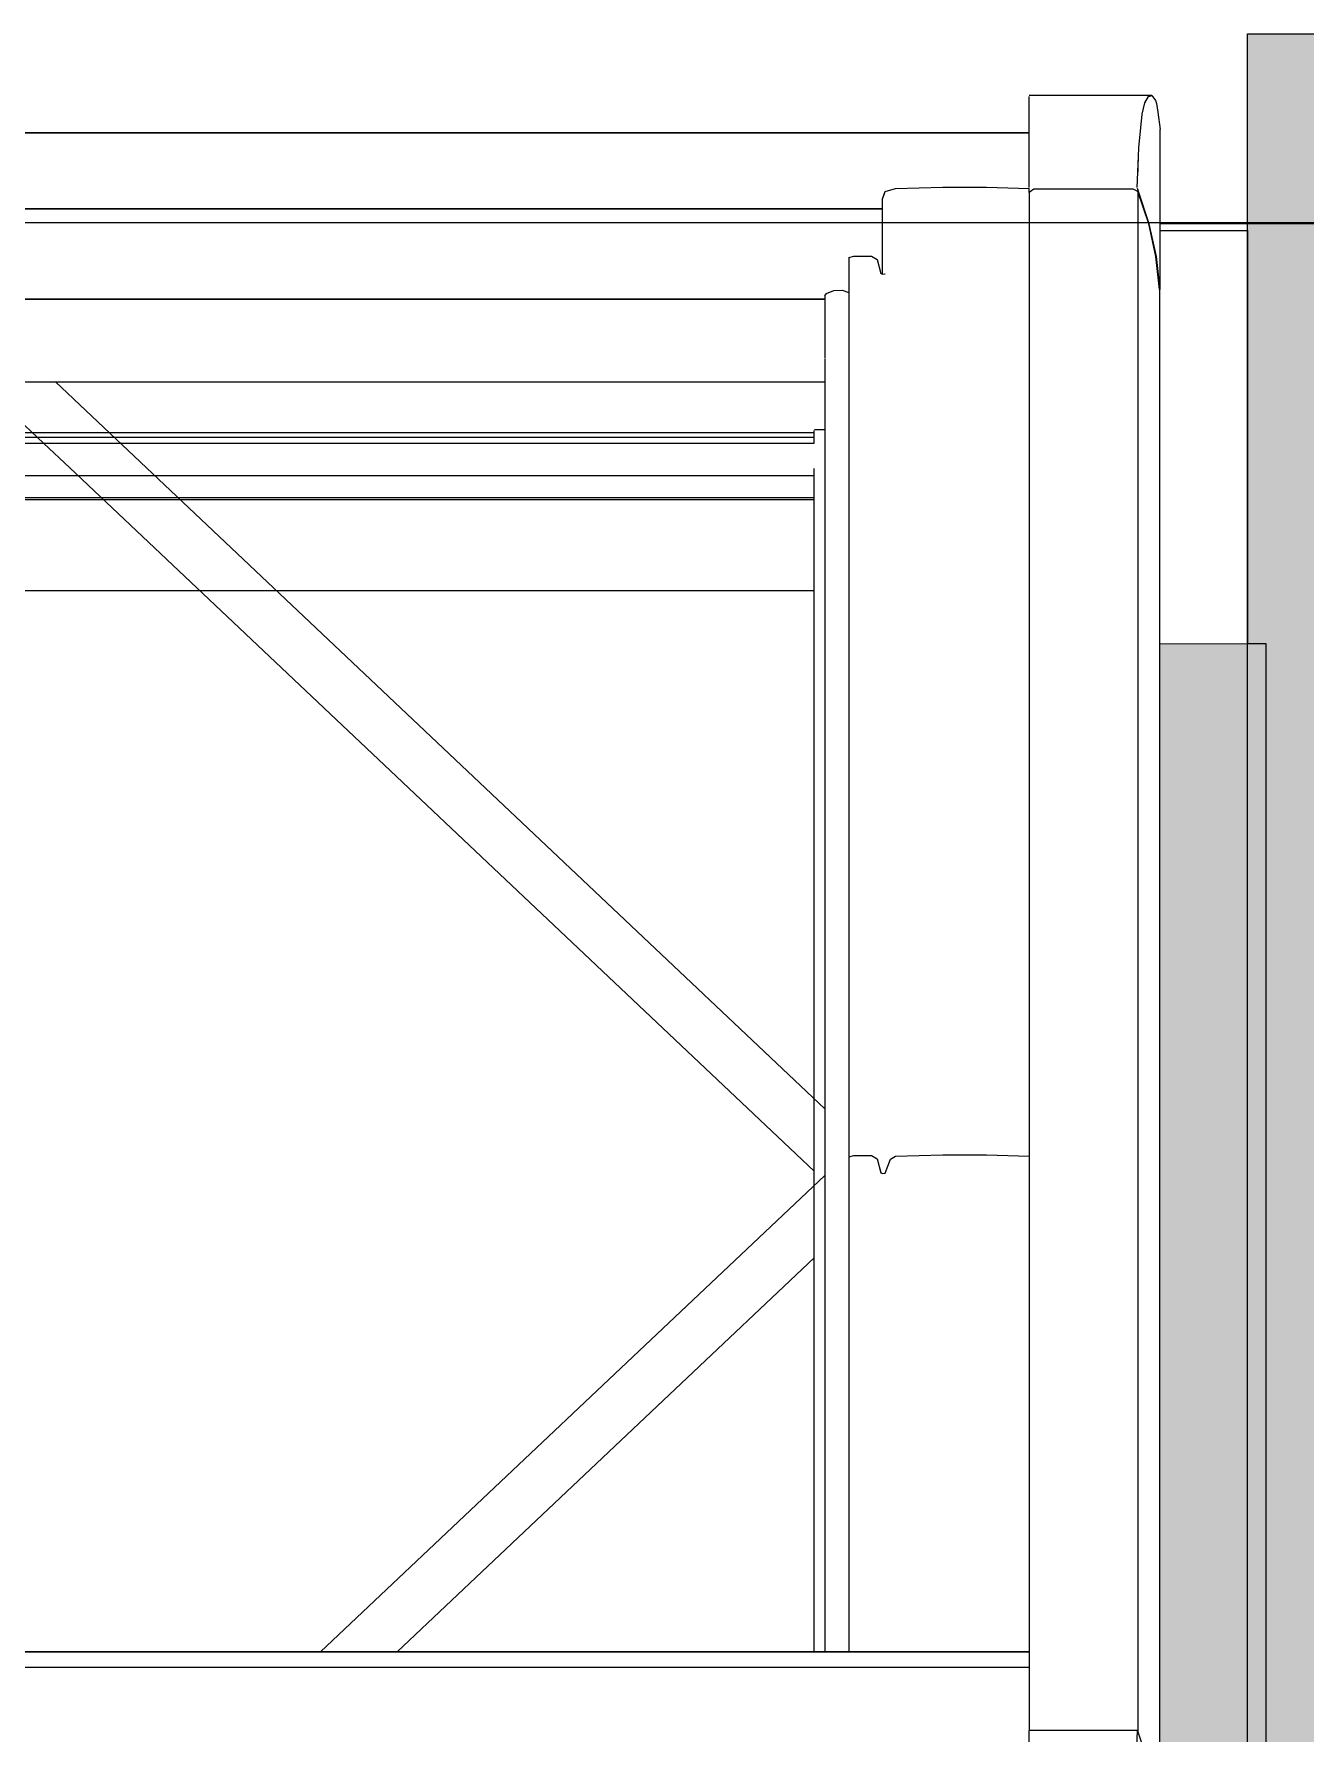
# Model space of a CAD drawing. Header units: metres. Extents: x -3 to 171, y -23 to 41.
# Drawn here: x 2.35 to 2.821, y -0.56 to 0.07 of the extents above; entities that cross this region are included whole.
import ezdxf

# ---------------------------------------------------------------- set-up
doc = ezdxf.new("R2010")
doc.units = ezdxf.units.M
doc.header["$MEASUREMENT"] = 0
doc.set_wipeout_variables(frame=1)
doc.linetypes.add('Achse', pattern=[0.004, 0.002, -0.001, 0, -0.001])
doc.linetypes.add('Wipeout_Contour', pattern=[1, 0, -1])
for name, color, linetype in [('6._Dach PP STG1_1_000 Achsraster', 7, 'Continuous'), ('6._Dach PP STG1_1_325 Dachfenster', 7, 'Continuous'), ('6._Dach PP STG1_1_330 Dachaufbau', 7, 'Continuous'), ('6._Dach PP STG1_1_840 Baulinien', 7, 'Continuous'), ('6._Dach PP STG1_1_Neubau_840 Baulinien', 7, 'Continuous')]:
    doc.layers.add(name, color=color, linetype=linetype)
doc.linetypes.add('Grenze Grundstück', pattern='A,0,[1,415_260415_PP_VA_1_9 DD STG11.Shx,S=0.00031746,R=0,X=0,Y=0],-0.04,0', length=0.04)

msp = doc.modelspace()

# ---------------------------------------------------------------- hatches: boundary and pattern name
at = {"layer": '6._Dach PP STG1_1_325 Dachfenster', "linetype": 'Continuous', "lineweight": 0, "true_color": 0x000000}
msp.add_hatch(color=18, dxfattribs=at).paths.add_polyline_path([(2.76735, -0.15614), (2.76735, -0.59516), (2.76755, -0.59705), (2.76815, -0.60021), (2.76945, -0.61412), (2.76945, -0.63009), (2.76949, -0.70317), (2.76949, -0.71356), (2.76949, -0.71563), (2.76949, -0.77449), (2.80685, -0.77449), (2.80685, -0.15614)])

# ---------------------------------------------------------------- linework, layer by layer
at = {"layer": '6._Dach PP STG1_1_000 Achsraster', "color": 5, "linetype": 'Achse', "lineweight": 0, "ltscale": 1000}
msp.add_line((-1.5, 0), (21, 0), dxfattribs=at)
at = {"layer": '6._Dach PP STG1_1_325 Dachfenster', "color": 7, "linetype": 'Continuous', "lineweight": 13, "ltscale": 1000, "true_color": 0xf4f4f4, "flags": 128}
for points in [[(2.76735, -0.15614), (2.80685, -0.15614)], [(2.80685, -0.15614), (2.80685, -0.77449)]]:
    msp.add_lwpolyline(points, dxfattribs=at)
at = {"layer": '6._Dach PP STG1_1_330 Dachaufbau', "color": 7, "linetype": 'Continuous', "lineweight": 18, "ltscale": 1000, "flags": 128}
msp.add_lwpolyline([(2.8, 0.07), (3.755, 0.07)], dxfattribs=at)
at = {"layer": '6._Dach PP STG1_1_840 Baulinien', "color": 76, "linetype": 'Grenze Grundstück', "lineweight": 13, "ltscale": 1000, "true_color": 0x3f7f02, "flags": 128}
msp.add_lwpolyline([(0.06116, -22.52309), (0.05639, -12.20308), (0.00004, -0.00023), (18.98502, -0.00125), (18.95804, -11.44515), (18.90348, -19.57034), (18.8897, -22.52309)], dxfattribs=at)

# ---------------------------------------------------------------- wipeouts: each hides what was drawn before it
at = {"color": 254, "linetype": 'Wipeout_Contour', "lineweight": 0, "ltscale": 7.93114}
msp.add_wipeout([(2.71905, 0.04719), (2.76326, 0.04683), (2.76455, 0.04719)], dxfattribs=at).dxf.layer = '6._Dach PP STG1_1_325 Dachfenster'
at = {"color": 254, "linetype": 'Wipeout_Contour', "lineweight": 0, "ltscale": 7.082322}
msp.add_wipeout([(2.71905, 0.03339), (1.96465, 0.03339), (2.71905, 0.03311)], dxfattribs=at).dxf.layer = '6._Dach PP STG1_1_325 Dachfenster'

# ---------------------------------------------------------------- next in the draw order: wipeouts: each hides what was drawn before it
at = {"color": 254, "linetype": 'Wipeout_Contour', "lineweight": 0, "ltscale": 11.182537}
msp.add_wipeout([(2.71905, 0.04683), (2.71905, 0.04449), (2.76185, 0.04449), (2.76326, 0.04683)], dxfattribs=at).dxf.layer = '6._Dach PP STG1_1_325 Dachfenster'
at = {"color": 254, "linetype": 'Wipeout_Contour', "lineweight": 0, "ltscale": 9.591176}
msp.add_wipeout([(1.96465, 0.02858), (2.71905, 0.02858), (2.71905, 0.03311), (1.96465, 0.03311)], dxfattribs=at).dxf.layer = '6._Dach PP STG1_1_325 Dachfenster'
at = {"color": 254, "linetype": 'Wipeout_Contour', "lineweight": 0, "ltscale": 14.677396}
msp.add_wipeout([(2.76605, -0.5839), (2.76625, -0.5848), (2.76735, -0.59516), (2.76735, -0.02486), (2.76605, -0.01261)], dxfattribs=at).dxf.layer = '6._Dach PP STG1_1_325 Dachfenster'
at = {"color": 254, "linetype": 'Wipeout_Contour', "lineweight": 0, "ltscale": 17.834173}
msp.add_wipeout([(2.64325, -0.05039), (2.64325, -0.53024), (2.64375, -0.02629), (2.64325, -0.02714), (2.64325, -0.02827), (2.64335, -0.05012)], dxfattribs=at).dxf.layer = '6._Dach PP STG1_1_325 Dachfenster'
at = {"color": 254, "linetype": 'Wipeout_Contour', "lineweight": 0, "ltscale": 10.961452}
msp.add_wipeout([(2.65205, -0.34661), (2.65205, -0.53024), (2.65395, -0.53024), (2.65395, -0.34611)], dxfattribs=at).dxf.layer = '6._Dach PP STG1_1_325 Dachfenster'
at = {"color": 254, "linetype": 'Wipeout_Contour', "lineweight": 0, "ltscale": 11.009746}
msp.add_wipeout([(2.66475, -0.35283), (2.66475, -0.53024), (2.66555, -0.53024), (2.66555, -0.35262)], dxfattribs=at).dxf.layer = '6._Dach PP STG1_1_325 Dachfenster'
at = {"color": 254, "linetype": 'Wipeout_Contour', "lineweight": 0, "ltscale": 11.379346}
msp.add_wipeout([(2.71905, -0.55942), (2.71905, -0.56858), (2.75865, -0.56858), (2.75902, -0.55942)], dxfattribs=at).dxf.layer = '6._Dach PP STG1_1_325 Dachfenster'

# ---------------------------------------------------------------- next in the draw order: wipeouts: each hides what was drawn before it
at = {"color": 254, "linetype": 'Wipeout_Contour', "lineweight": 0, "ltscale": 14.732541}
msp.add_wipeout([(2.76335, -0.00044), (2.76335, -0.57203), (2.76355, -0.57263), (2.76605, -0.5839), (2.76605, -0.01261)], dxfattribs=at).dxf.layer = '6._Dach PP STG1_1_325 Dachfenster'
at = {"color": 254, "linetype": 'Wipeout_Contour', "lineweight": 0, "ltscale": 10.894575}
msp.add_wipeout([(2.64375, -0.02629), (2.64375, -0.53024), (2.64655, -0.53024), (2.64655, -0.02516)], dxfattribs=at).dxf.layer = '6._Dach PP STG1_1_325 Dachfenster'
at = {"color": 254, "linetype": 'Wipeout_Contour', "lineweight": 0, "ltscale": 11.014251}
msp.add_wipeout([(2.66555, -0.35262), (2.66555, -0.53024), (2.66755, -0.53024), (2.66755, -0.34746)], dxfattribs=at).dxf.layer = '6._Dach PP STG1_1_325 Dachfenster'
at = {"color": 254, "linetype": 'Wipeout_Contour', "lineweight": 0, "ltscale": 14.330518}
msp.add_wipeout([(2.75865, -0.57062), (2.75955, -0.57062), (2.75955, -0.56068), (2.7591, -0.5595), (2.75865, -0.56858)], dxfattribs=at).dxf.layer = '6._Dach PP STG1_1_325 Dachfenster'

# ---------------------------------------------------------------- next in the draw order: wipeouts: each hides what was drawn before it
at = {"color": 254, "linetype": 'Wipeout_Contour', "lineweight": 0, "ltscale": 17.891264}
msp.add_wipeout([(2.76735, -0.025), (2.76735, -0.15614), (2.8, -0.15614), (2.8, -0.00295), (2.76755, -0.00295), (2.76755, -0.02486)], dxfattribs=at).dxf.layer = '6._Dach PP STG1_1_325 Dachfenster'
at = {"color": 254, "linetype": 'Wipeout_Contour', "lineweight": 0, "ltscale": 10.906163}
msp.add_wipeout([(2.64965, -0.02509), (2.64655, -0.02516), (2.64655, -0.53024), (2.64965, -0.53024)], dxfattribs=at).dxf.layer = '6._Dach PP STG1_1_325 Dachfenster'
at = {"color": 254, "linetype": 'Wipeout_Contour', "lineweight": 0, "ltscale": 9.597579}
msp.add_wipeout([(2.04035, -0.02848), (2.04035, -0.03909), (2.64335, -0.03909), (2.64335, -0.02848)], dxfattribs=at).dxf.layer = '6._Dach PP STG1_1_325 Dachfenster'
at = {"color": 254, "linetype": 'Wipeout_Contour', "lineweight": 0, "ltscale": 9.599644}
msp.add_wipeout([(2.04035, -0.0434), (2.04035, -0.04842), (2.64335, -0.04842), (2.64335, -0.0434)], dxfattribs=at).dxf.layer = '6._Dach PP STG1_1_325 Dachfenster'
at = {"color": 254, "linetype": 'Wipeout_Contour', "lineweight": 0, "ltscale": 7.264145}
msp.add_wipeout([(2.64325, -0.0591), (2.35773, -0.0591), (2.64325, -0.32876)], dxfattribs=at).dxf.layer = '6._Dach PP STG1_1_325 Dachfenster'
at = {"color": 254, "linetype": 'Wipeout_Contour', "lineweight": 0, "ltscale": 11.00185}
msp.add_wipeout([(2.66265, -0.34739), (2.66265, -0.53024), (2.66395, -0.53024), (2.66395, -0.35255)], dxfattribs=at).dxf.layer = '6._Dach PP STG1_1_325 Dachfenster'
at = {"color": 254, "linetype": 'Wipeout_Contour', "lineweight": 0, "ltscale": 7.611367}
msp.add_wipeout([(2.64325, -0.3535), (2.45611, -0.53024), (2.64325, -0.53024)], dxfattribs=at).dxf.layer = '6._Dach PP STG1_1_325 Dachfenster'

# ---------------------------------------------------------------- next in the draw order: linework, layer by layer
at = {"layer": '6._Dach PP STG1_1_325 Dachfenster', "color": 7, "linetype": 'Continuous', "lineweight": 13, "ltscale": 1000, "flags": 128}
msp.add_lwpolyline([(2.8, -0.00295), (2.8, -0.15614)], dxfattribs=at)
at = {"layer": '6._Dach PP STG1_1_330 Dachaufbau', "color": 7, "linetype": 'Continuous', "lineweight": 18, "ltscale": 1000, "flags": 128}
msp.add_lwpolyline([(2.8, -0.77152), (2.8, 0.07)], dxfattribs=at)

# ---------------------------------------------------------------- next in the draw order: wipeouts: each hides what was drawn before it
at = {"color": 254, "linetype": 'Wipeout_Contour', "lineweight": 0, "ltscale": 9.598731}
msp.add_wipeout([(2.04035, -0.03909), (2.04035, -0.0434), (2.64335, -0.0434), (2.64335, -0.03909)], dxfattribs=at).dxf.layer = '6._Dach PP STG1_1_325 Dachfenster'
at = {"color": 254, "linetype": 'Wipeout_Contour', "lineweight": 0, "ltscale": 19.376121}
msp.add_wipeout([(2.04045, -0.3535), (2.22759, -0.53024), (2.45611, -0.53024), (2.64325, -0.3535), (2.64325, -0.32876), (2.35773, -0.0591), (2.32598, -0.0591), (2.04045, -0.32876)], dxfattribs=at).dxf.layer = '6._Dach PP STG1_1_325 Dachfenster'
at = {"color": 254, "linetype": 'Wipeout_Contour', "lineweight": 0, "ltscale": 10.978196}
msp.add_wipeout([(2.65395, -0.53024), (2.66055, -0.53024), (2.66055, -0.34611), (2.65395, -0.34611)], dxfattribs=at).dxf.layer = '6._Dach PP STG1_1_325 Dachfenster'
at = {"color": 254, "linetype": 'Wipeout_Contour', "lineweight": 0, "ltscale": 11.006644}
msp.add_wipeout([(2.66395, -0.35255), (2.66395, -0.53024), (2.66475, -0.53024), (2.66475, -0.35283)], dxfattribs=at).dxf.layer = '6._Dach PP STG1_1_325 Dachfenster'

# ---------------------------------------------------------------- next in the draw order: linework, layer by layer
at = {"layer": '6._Dach PP STG1_1_325 Dachfenster', "color": 7, "linetype": 'Continuous', "lineweight": 13, "ltscale": 1000, "flags": 128}
for points in [[(2.34185, -0.07098), (2.35331, -0.0818), (2.36304, -0.09099), (2.63929, -0.35188)], [(2.04442, -0.0818), (2.63929, -0.0818)], [(2.04455, -0.07791), (2.63915, -0.07791)], [(2.04455, -0.0796), (2.63915, -0.0796)], [(2.63915, -0.07706), (2.63915, -0.0818)], [(2.64325, -0.07685), (2.63935, -0.07685)], [(2.04455, -0.09382), (2.63915, -0.09382)], [(2.04455, -0.10195), (2.63915, -0.10195)], [(2.04455, -0.10273), (2.63915, -0.10273)], [(2.04455, -0.13646), (2.63915, -0.13646)]]:
    msp.add_lwpolyline(points, dxfattribs=at)

# ---------------------------------------------------------------- next in the draw order: wipeouts: each hides what was drawn before it
at = {"color": 254, "linetype": 'Wipeout_Contour', "lineweight": 0, "ltscale": 10.916699}
msp.add_wipeout([(2.64965, -0.53024), (2.65205, -0.53024), (2.65205, -0.02591), (2.64965, -0.02509)], dxfattribs=at).dxf.layer = '6._Dach PP STG1_1_325 Dachfenster'
at = {"color": 254, "linetype": 'Wipeout_Contour', "lineweight": 0, "ltscale": 9.601765}
msp.add_wipeout([(2.04045, -0.05358), (2.04045, -0.05903), (2.64325, -0.05903), (2.64325, -0.05358)], dxfattribs=at).dxf.layer = '6._Dach PP STG1_1_325 Dachfenster'
at = {"color": 254, "linetype": 'Wipeout_Contour', "lineweight": 0, "ltscale": 10.99477}
msp.add_wipeout([(2.66055, -0.34611), (2.66055, -0.53024), (2.66265, -0.53024), (2.66265, -0.34739)], dxfattribs=at).dxf.layer = '6._Dach PP STG1_1_325 Dachfenster'
at = {"color": 254, "linetype": 'Wipeout_Contour', "lineweight": 0, "ltscale": 11.021257}
msp.add_wipeout([(2.66755, -0.34746), (2.66755, -0.53024), (2.66935, -0.53024), (2.66935, -0.3464)], dxfattribs=at).dxf.layer = '6._Dach PP STG1_1_325 Dachfenster'

# ---------------------------------------------------------------- next in the draw order: linework, layer by layer
at = {"layer": '6._Dach PP STG1_1_325 Dachfenster', "color": 7, "linetype": 'Continuous', "lineweight": 13, "ltscale": 1000, "flags": 128}
for points in [[(2.04045, -0.05903), (2.64325, -0.05903)], [(2.04045, -0.0591), (2.64325, -0.0591)], [(2.35773, -0.0591), (2.64325, -0.32876)]]:
    msp.add_lwpolyline(points, dxfattribs=at)

# ---------------------------------------------------------------- next in the draw order: wipeouts: each hides what was drawn before it
at = {"color": 254, "linetype": 'Wipeout_Contour', "lineweight": 0, "ltscale": 10.856202}
msp.add_wipeout([(2.65205, -0.01292), (2.65205, -0.34661), (2.65395, -0.34611), (2.65395, -0.01243)], dxfattribs=at).dxf.layer = '6._Dach PP STG1_1_325 Dachfenster'
at = {"color": 254, "linetype": 'Wipeout_Contour', "lineweight": 0, "ltscale": 10.902688}
msp.add_wipeout([(2.66395, -0.01886), (2.66395, -0.35255), (2.66475, -0.35283), (2.66475, -0.01915)], dxfattribs=at).dxf.layer = '6._Dach PP STG1_1_325 Dachfenster'
at = {"color": 254, "linetype": 'Wipeout_Contour', "lineweight": 0, "ltscale": 14.289036}
msp.add_wipeout([(2.04035, -0.04927), (2.04035, -0.05012), (2.04045, -0.05118), (2.64325, -0.05118), (2.64325, -0.05039), (2.64335, -0.04927)], dxfattribs=at).dxf.layer = '6._Dach PP STG1_1_325 Dachfenster'
at = {"color": 254, "linetype": 'Wipeout_Contour', "lineweight": 0, "ltscale": 11.05968}
msp.add_wipeout([(2.66935, -0.3464), (2.66935, -0.53024), (2.68695, -0.53024), (2.68695, -0.34583)], dxfattribs=at).dxf.layer = '6._Dach PP STG1_1_325 Dachfenster'

# ---------------------------------------------------------------- next in the draw order: wipeouts: each hides what was drawn before it
at = {"color": 254, "linetype": 'Wipeout_Contour', "lineweight": 0, "ltscale": 13.246257}
msp.add_wipeout([(2.66545, -0.01896), (2.66475, -0.01915), (2.66475, -0.35283), (2.66555, -0.35262), (2.66555, -0.0189)], dxfattribs=at).dxf.layer = '6._Dach PP STG1_1_325 Dachfenster'
at = {"color": 254, "linetype": 'Wipeout_Contour', "lineweight": 0, "ltscale": 9.600669}
msp.add_wipeout([(2.04045, -0.05118), (2.04045, -0.05224), (2.64325, -0.05224), (2.64325, -0.05118)], dxfattribs=at).dxf.layer = '6._Dach PP STG1_1_325 Dachfenster'
at = {"color": 254, "linetype": 'Wipeout_Contour', "lineweight": 0, "ltscale": 11.124979}
msp.add_wipeout([(2.68695, -0.34583), (2.68695, -0.53024), (2.70315, -0.53024), (2.70315, -0.34583)], dxfattribs=at).dxf.layer = '6._Dach PP STG1_1_325 Dachfenster'

# ---------------------------------------------------------------- next in the draw order: wipeouts: each hides what was drawn before it
at = {"color": 254, "linetype": 'Wipeout_Contour', "lineweight": 0, "ltscale": 10.904918}
msp.add_wipeout([(2.66555, -0.0189), (2.66555, -0.35262), (2.66755, -0.34746), (2.66755, -0.01374)], dxfattribs=at).dxf.layer = '6._Dach PP STG1_1_325 Dachfenster'
at = {"color": 254, "linetype": 'Wipeout_Contour', "lineweight": 0, "ltscale": 9.600829}
msp.add_wipeout([(2.04045, -0.05288), (2.64325, -0.05288), (2.64325, -0.05224), (2.04045, -0.05224)], dxfattribs=at).dxf.layer = '6._Dach PP STG1_1_325 Dachfenster'
at = {"color": 254, "linetype": 'Wipeout_Contour', "lineweight": 0, "ltscale": 11.1871}
msp.add_wipeout([(2.70315, -0.34583), (2.70315, -0.53024), (2.71905, -0.53024), (2.71905, -0.34634)], dxfattribs=at).dxf.layer = '6._Dach PP STG1_1_325 Dachfenster'

# ---------------------------------------------------------------- next in the draw order: wipeouts: each hides what was drawn before it
at = {"color": 254, "linetype": 'Wipeout_Contour', "lineweight": 0, "ltscale": 11.1974}
msp.add_wipeout([(2.71905, 0.01121), (2.71905, -0.55942), (2.72075, -0.55942), (2.72075, 0.01247)], dxfattribs=at).dxf.layer = '6._Dach PP STG1_1_325 Dachfenster'
at = {"color": 254, "linetype": 'Wipeout_Contour', "lineweight": 0, "ltscale": 10.892754}
msp.add_wipeout([(2.66395, -0.01886), (2.66265, -0.0137), (2.66265, -0.34739), (2.66395, -0.35255)], dxfattribs=at).dxf.layer = '6._Dach PP STG1_1_325 Dachfenster'
at = {"color": 254, "linetype": 'Wipeout_Contour', "lineweight": 0, "ltscale": 10.916031}
msp.add_wipeout([(2.66755, -0.01374), (2.66755, -0.34746), (2.66935, -0.3464), (2.66935, -0.01268)], dxfattribs=at).dxf.layer = '6._Dach PP STG1_1_325 Dachfenster'
at = {"color": 254, "linetype": 'Wipeout_Contour', "lineweight": 0, "ltscale": 9.600091}
msp.add_wipeout([(2.04035, -0.04842), (2.04035, -0.04927), (2.64335, -0.04927), (2.64335, -0.04842)], dxfattribs=at).dxf.layer = '6._Dach PP STG1_1_325 Dachfenster'
at = {"color": 254, "linetype": 'Wipeout_Contour', "lineweight": 0, "ltscale": 9.600965}
msp.add_wipeout([(2.04045, -0.05358), (2.64325, -0.05358), (2.64325, -0.05288), (2.04045, -0.05288)], dxfattribs=at).dxf.layer = '6._Dach PP STG1_1_325 Dachfenster'

# ---------------------------------------------------------------- next in the draw order: linework, layer by layer
at = {"layer": '6._Dach PP STG1_1_325 Dachfenster', "color": 7, "linetype": 'Continuous', "lineweight": 13, "ltscale": 1000, "flags": 128}
for points in [[(2.66395, -0.35255), (2.66475, -0.35283)], [(2.66475, -0.35283), (2.66555, -0.35262)]]:
    msp.add_lwpolyline(points, dxfattribs=at)

# ---------------------------------------------------------------- next in the draw order: wipeouts: each hides what was drawn before it
at = {"color": 254, "linetype": 'Wipeout_Contour', "lineweight": 0, "ltscale": 11.273906}
msp.add_wipeout([(2.72075, 0.01247), (2.72075, -0.55942), (2.75755, -0.55942), (2.75755, 0.01247)], dxfattribs=at).dxf.layer = '6._Dach PP STG1_1_325 Dachfenster'
at = {"color": 254, "linetype": 'Wipeout_Contour', "lineweight": 0, "ltscale": 10.873458}
msp.add_wipeout([(2.65395, -0.01243), (2.65395, -0.34611), (2.66055, -0.34611), (2.66055, -0.01243)], dxfattribs=at).dxf.layer = '6._Dach PP STG1_1_325 Dachfenster'
at = {"color": 254, "linetype": 'Wipeout_Contour', "lineweight": 0, "ltscale": 10.954767}
msp.add_wipeout([(2.66935, -0.01268), (2.66935, -0.3464), (2.68695, -0.34583), (2.68695, -0.01211)], dxfattribs=at).dxf.layer = '6._Dach PP STG1_1_325 Dachfenster'

# ---------------------------------------------------------------- next in the draw order: linework, layer by layer
at = {"layer": '6._Dach PP STG1_1_325 Dachfenster', "color": 7, "linetype": 'Continuous', "lineweight": 13, "ltscale": 1000, "flags": 128}
msp.add_lwpolyline([(2.66755, -0.34746), (2.66935, -0.3464)], dxfattribs=at)

# ---------------------------------------------------------------- next in the draw order: wipeouts: each hides what was drawn before it
at = {"color": 254, "linetype": 'Wipeout_Contour', "lineweight": 0, "ltscale": 37.748651}
msp.add_wipeout([(1.96465, 0.02356), (1.96465, 0.01269), (1.98055, 0.0132), (1.99675, 0.0132), (2.01435, 0.01264), (2.01815, 0.01158), (2.01915, 0.00882), (2.01915, 0.00525), (2.66455, 0.00525), (2.66455, 0.00882), (2.66555, 0.01158), (2.66935, 0.01264), (2.68695, 0.0132), (2.70315, 0.0132), (2.71905, 0.01269), (2.71905, 0.02356)], dxfattribs=at).dxf.layer = '6._Dach PP STG1_1_325 Dachfenster'
at = {"color": 254, "linetype": 'Wipeout_Contour', "lineweight": 0, "ltscale": 14.010872}
msp.add_wipeout([(2.75755, 0.01247), (2.75755, -0.55942), (2.75902, -0.55942), (2.75935, -0.56016), (2.75935, 0.01151)], dxfattribs=at).dxf.layer = '6._Dach PP STG1_1_325 Dachfenster'
at = {"color": 254, "linetype": 'Wipeout_Contour', "lineweight": 0, "ltscale": 10.889134}
msp.add_wipeout([(2.66055, -0.01243), (2.66055, -0.34611), (2.66265, -0.34739), (2.66265, -0.0137)], dxfattribs=at).dxf.layer = '6._Dach PP STG1_1_325 Dachfenster'
at = {"color": 254, "linetype": 'Wipeout_Contour', "lineweight": 0, "ltscale": 11.083532}
msp.add_wipeout([(2.70315, -0.01211), (2.70315, -0.34583), (2.71905, -0.34634), (2.71905, -0.01262)], dxfattribs=at).dxf.layer = '6._Dach PP STG1_1_325 Dachfenster'
at = {"color": 254, "linetype": 'Wipeout_Contour', "lineweight": 0, "ltscale": 33.115613}
msp.add_wipeout([(2.65205, -0.02134), (2.03165, -0.02134), (2.03165, -0.02591), (2.03405, -0.02509), (2.03715, -0.02516), (2.03995, -0.02629), (2.04045, -0.02714), (2.04045, -0.02827), (2.64325, -0.02827), (2.64325, -0.02714), (2.64375, -0.02629), (2.64655, -0.02516), (2.64965, -0.02509), (2.65205, -0.02591)], dxfattribs=at).dxf.layer = '6._Dach PP STG1_1_325 Dachfenster'
at = {"color": 254, "linetype": 'Wipeout_Contour', "lineweight": 0, "ltscale": 9.903986}
msp.add_wipeout([(1.96465, -0.53037), (1.96465, -0.53611), (2.71905, -0.53611), (2.71905, -0.53037)], dxfattribs=at).dxf.layer = '6._Dach PP STG1_1_325 Dachfenster'
at = {"color": 254, "linetype": 'Wipeout_Contour', "lineweight": 0, "ltscale": 9.927556}
msp.add_wipeout([(2.71905, -0.55491), (1.96465, -0.55491), (1.96465, -0.55879), (2.71905, -0.55879)], dxfattribs=at).dxf.layer = '6._Dach PP STG1_1_325 Dachfenster'

# ---------------------------------------------------------------- next in the draw order: linework, layer by layer
at = {"layer": '6._Dach PP STG1_1_325 Dachfenster', "color": 7, "linetype": 'Continuous', "lineweight": 13, "ltscale": 1000, "flags": 128}
for points in [[(2.64375, -0.02629), (2.64655, -0.02516)], [(2.64655, -0.02516), (2.64965, -0.02509)], [(2.64965, -0.02509), (2.65205, -0.02591)], [(2.04035, -0.02827), (2.64335, -0.02827)], [(2.64325, -0.02714), (2.64375, -0.02629)], [(2.64325, -0.02714), (2.64325, -0.02827)], [(2.64335, -0.05012), (2.64335, -0.04927), (2.64335, -0.04842), (2.64335, -0.0434), (2.64335, -0.03909), (2.64335, -0.02848)], [(2.64325, -0.05039), (2.64325, -0.53024)], [(2.63915, -0.09127), (2.63915, -0.53024)], [(2.65205, -0.34661), (2.65395, -0.34611), (2.66055, -0.34611)], [(2.66055, -0.34611), (2.66265, -0.34739)], [(2.66265, -0.34739), (2.66395, -0.35255)], [(2.66555, -0.35262), (2.66755, -0.34746)], [(2.45611, -0.53024), (2.64325, -0.3535)], [(2.48456, -0.53024), (2.63929, -0.38412)], [(2.71905, -0.53024), (1.96465, -0.53024)]]:
    msp.add_lwpolyline(points, dxfattribs=at)

# ---------------------------------------------------------------- next in the draw order: wipeouts: each hides what was drawn before it
at = {"color": 254, "linetype": 'Wipeout_Contour', "lineweight": 0, "ltscale": 9.591634}
msp.add_wipeout([(1.96465, 0.02689), (1.96465, 0.02462), (2.71905, 0.02462), (2.71905, 0.02689)], dxfattribs=at).dxf.layer = '6._Dach PP STG1_1_325 Dachfenster'
at = {"color": 254, "linetype": 'Wipeout_Contour', "lineweight": 0, "ltscale": 8.629207}
msp.add_wipeout([(2.66455, -0.01908), (2.66545, -0.01896), (2.66455, 0.00882)], dxfattribs=at).dxf.layer = '6._Dach PP STG1_1_325 Dachfenster'
at = {"color": 254, "linetype": 'Wipeout_Contour', "lineweight": 0, "ltscale": 14.729409}
msp.add_wipeout([(2.75935, 0.01151), (2.75935, -0.56016), (2.75955, -0.56068), (2.76335, -0.57203), (2.76335, -0.00044)], dxfattribs=at).dxf.layer = '6._Dach PP STG1_1_325 Dachfenster'
at = {"color": 254, "linetype": 'Wipeout_Contour', "lineweight": 0, "ltscale": 11.021299}
msp.add_wipeout([(2.68695, -0.01211), (2.68695, -0.34583), (2.70315, -0.34583), (2.70315, -0.01211)], dxfattribs=at).dxf.layer = '6._Dach PP STG1_1_325 Dachfenster'
at = {"color": 254, "linetype": 'Wipeout_Contour', "lineweight": 0, "ltscale": 9.907168}
msp.add_wipeout([(1.96465, -0.53763), (2.71905, -0.53763), (2.71905, -0.53611), (1.96465, -0.53611)], dxfattribs=at).dxf.layer = '6._Dach PP STG1_1_325 Dachfenster'
at = {"color": 254, "linetype": 'Wipeout_Contour', "lineweight": 0, "ltscale": 9.930061}
msp.add_wipeout([(1.96465, -0.55988), (2.71905, -0.55988), (2.71905, -0.55938), (1.96465, -0.55938)], dxfattribs=at).dxf.layer = '6._Dach PP STG1_1_325 Dachfenster'

# ---------------------------------------------------------------- next in the draw order: linework, layer by layer
at = {"layer": '6._Dach PP STG1_1_325 Dachfenster', "color": 7, "linetype": 'Continuous', "lineweight": 13, "ltscale": 1000, "flags": 128}
for points in [[(2.66935, -0.3464), (2.68695, -0.34583), (2.70315, -0.34583), (2.71905, -0.34634)], [(2.75902, -0.55942), (2.75865, -0.56858), (2.75865, -0.57062)], [(2.7591, -0.5595), (2.75955, -0.56068), (2.76355, -0.57263), (2.76625, -0.5848), (2.76755, -0.59705)]]:
    msp.add_lwpolyline(points, dxfattribs=at)

# ---------------------------------------------------------------- next in the draw order: wipeouts: each hides what was drawn before it
at = {"color": 254, "linetype": 'Wipeout_Contour', "lineweight": 0, "ltscale": 9.591414}
msp.add_wipeout([(1.96465, 0.02858), (1.96465, 0.02689), (2.71905, 0.02689), (2.71905, 0.02858)], dxfattribs=at).dxf.layer = '6._Dach PP STG1_1_325 Dachfenster'
at = {"color": 254, "linetype": 'Wipeout_Contour', "lineweight": 0, "ltscale": 11.134408}
msp.add_wipeout([(2.66455, 0.00882), (2.66555, -0.01883), (2.66755, -0.01374), (2.66556, 0.01149)], dxfattribs=at).dxf.layer = '6._Dach PP STG1_1_325 Dachfenster'
at = {"color": 254, "linetype": 'Wipeout_Contour', "lineweight": 0, "ltscale": 9.911101}
msp.add_wipeout([(2.71905, -0.53958), (1.96465, -0.53958), (1.96465, -0.54189), (2.71905, -0.54189)], dxfattribs=at).dxf.layer = '6._Dach PP STG1_1_325 Dachfenster'
at = {"color": 254, "linetype": 'Wipeout_Contour', "lineweight": 0, "ltscale": 7.247028}
msp.add_wipeout([(2.71905, -0.55931), (1.96465, -0.55931), (2.71905, -0.55938)], dxfattribs=at).dxf.layer = '6._Dach PP STG1_1_325 Dachfenster'

# ---------------------------------------------------------------- next in the draw order: wipeouts: each hides what was drawn before it
at = {"color": 254, "linetype": 'Wipeout_Contour', "lineweight": 0, "ltscale": 9.591781}
msp.add_wipeout([(1.96465, 0.02462), (1.96465, 0.02356), (2.71905, 0.02356), (2.71905, 0.02462)], dxfattribs=at).dxf.layer = '6._Dach PP STG1_1_325 Dachfenster'
at = {"color": 254, "linetype": 'Wipeout_Contour', "lineweight": 0, "ltscale": 7.647488}
msp.add_wipeout([(2.66555, 0.01158), (2.66935, -0.01268), (2.66935, 0.01264)], dxfattribs=at).dxf.layer = '6._Dach PP STG1_1_325 Dachfenster'
at = {"color": 254, "linetype": 'Wipeout_Contour', "lineweight": 0, "ltscale": 9.908937}
msp.add_wipeout([(1.96465, -0.53763), (1.96465, -0.53958), (2.71905, -0.53958), (2.71905, -0.53763)], dxfattribs=at).dxf.layer = '6._Dach PP STG1_1_325 Dachfenster'
at = {"color": 254, "linetype": 'Wipeout_Contour', "lineweight": 0, "ltscale": 7.709537}
msp.add_wipeout([(1.96465, -0.55915), (2.71905, -0.55915), (1.96465, -0.55879)], dxfattribs=at).dxf.layer = '6._Dach PP STG1_1_325 Dachfenster'

# ---------------------------------------------------------------- next in the draw order: linework, layer by layer
at = {"layer": '6._Dach PP STG1_1_325 Dachfenster', "color": 7, "linetype": 'Continuous', "lineweight": 13, "ltscale": 1000, "flags": 128}
for points in [[(2.71905, -0.53611), (1.96465, -0.53611)], [(2.71905, -0.57154), (2.71905, -0.56858), (2.71905, -0.55942)], [(2.75902, -0.55942), (2.71905, -0.55942)]]:
    msp.add_lwpolyline(points, dxfattribs=at)

# ---------------------------------------------------------------- next in the draw order: wipeouts: each hides what was drawn before it
at = {"color": 254, "linetype": 'Wipeout_Contour', "lineweight": 0, "ltscale": 11.174588}
msp.add_wipeout([(2.76089, 0.04027), (2.71905, 0.04027), (2.71905, 0.02775), (2.75968, 0.02775)], dxfattribs=at).dxf.layer = '6._Dach PP STG1_1_325 Dachfenster'
at = {"color": 254, "linetype": 'Wipeout_Contour', "lineweight": 0, "ltscale": 8.108967}
msp.add_wipeout([(2.66555, 0.01158), (2.66755, -0.01374), (2.66935, -0.01268)], dxfattribs=at).dxf.layer = '6._Dach PP STG1_1_325 Dachfenster'
at = {"color": 254, "linetype": 'Wipeout_Contour', "lineweight": 0, "ltscale": 9.913682}
msp.add_wipeout([(1.96465, -0.54465), (2.71905, -0.54465), (2.71905, -0.54189), (1.96465, -0.54189)], dxfattribs=at).dxf.layer = '6._Dach PP STG1_1_325 Dachfenster'

# ---------------------------------------------------------------- next in the draw order: linework, layer by layer
at = {"layer": '6._Dach PP STG1_1_325 Dachfenster', "color": 7, "linetype": 'Continuous', "lineweight": 13, "ltscale": 1000, "flags": 128}
for points in [[(1.96465, 0.03339), (2.71905, 0.03339)], [(2.66455, 0.00882), (2.66555, 0.01158)]]:
    msp.add_lwpolyline(points, dxfattribs=at)

# ---------------------------------------------------------------- next in the draw order: wipeouts: each hides what was drawn before it
at = {"color": 254, "linetype": 'Wipeout_Contour', "lineweight": 0, "ltscale": 11.170861}
msp.add_wipeout([(2.76185, 0.04449), (2.71905, 0.04449), (2.71905, 0.04027), (2.76089, 0.04027)], dxfattribs=at).dxf.layer = '6._Dach PP STG1_1_325 Dachfenster'
at = {"color": 254, "linetype": 'Wipeout_Contour', "lineweight": 0, "ltscale": 10.896113}
msp.add_wipeout([(2.66935, 0.01264), (2.66935, -0.01268), (2.68695, -0.01211), (2.68695, 0.0132)], dxfattribs=at).dxf.layer = '6._Dach PP STG1_1_325 Dachfenster'
at = {"color": 254, "linetype": 'Wipeout_Contour', "lineweight": 0, "ltscale": 9.593402}
msp.add_wipeout([(2.01915, 0.00518), (2.01915, -0.00677), (2.66455, -0.00677), (2.66455, 0.00518)], dxfattribs=at).dxf.layer = '6._Dach PP STG1_1_325 Dachfenster'
at = {"color": 254, "linetype": 'Wipeout_Contour', "lineweight": 0, "ltscale": 9.919979}
msp.add_wipeout([(1.96465, -0.55119), (2.71905, -0.55119), (2.71905, -0.5477), (1.96465, -0.5477)], dxfattribs=at).dxf.layer = '6._Dach PP STG1_1_325 Dachfenster'

# ---------------------------------------------------------------- next in the draw order: linework, layer by layer
at = {"layer": '6._Dach PP STG1_1_325 Dachfenster', "color": 7, "linetype": 'Continuous', "lineweight": 13, "ltscale": 1000, "flags": 128}
msp.add_lwpolyline([(2.01915, 0.00525), (2.66455, 0.00525)], dxfattribs=at)

# ---------------------------------------------------------------- next in the draw order: wipeouts: each hides what was drawn before it
at = {"color": 254, "linetype": 'Wipeout_Contour', "lineweight": 0, "ltscale": 10.970566}
msp.add_wipeout([(2.68695, -0.01211), (2.70315, -0.01211), (2.70315, 0.0132), (2.68695, 0.0132)], dxfattribs=at).dxf.layer = '6._Dach PP STG1_1_325 Dachfenster'
at = {"color": 254, "linetype": 'Wipeout_Contour', "lineweight": 0, "ltscale": 37.813712}
msp.add_wipeout([(2.66455, -0.00677), (2.01915, -0.00677), (2.01915, -0.01908), (2.01975, -0.01886), (2.02105, -0.0137), (2.02315, -0.01243), (2.02975, -0.01243), (2.03165, -0.01292), (2.03165, -0.02134), (2.65205, -0.02134), (2.65205, -0.01292), (2.65395, -0.01243), (2.66055, -0.01243), (2.66265, -0.0137), (2.66395, -0.01886), (2.66455, -0.01908)], dxfattribs=at).dxf.layer = '6._Dach PP STG1_1_325 Dachfenster'
at = {"color": 254, "linetype": 'Wipeout_Contour', "lineweight": 0, "ltscale": 9.91663}
msp.add_wipeout([(2.71905, -0.54465), (1.96465, -0.54465), (1.96465, -0.5477), (2.71905, -0.5477)], dxfattribs=at).dxf.layer = '6._Dach PP STG1_1_325 Dachfenster'
at = {"color": 254, "linetype": 'Wipeout_Contour', "lineweight": 0, "ltscale": 9.923662}
msp.add_wipeout([(1.96465, -0.55491), (2.71905, -0.55491), (2.71905, -0.55119), (1.96465, -0.55119)], dxfattribs=at).dxf.layer = '6._Dach PP STG1_1_325 Dachfenster'

# ---------------------------------------------------------------- next in the draw order: linework, layer by layer
at = {"layer": '6._Dach PP STG1_1_325 Dachfenster', "color": 7, "linetype": 'Continuous', "lineweight": 13, "ltscale": 1000, "flags": 128}
for points in [[(2.66455, -0.01908), (2.66455, 0.00882)], [(2.65205, -0.01292), (2.65395, -0.01243), (2.66055, -0.01243)], [(2.66055, -0.01243), (2.66265, -0.0137)], [(2.65205, -0.01292), (2.65205, -0.34661), (2.65205, -0.53024)], [(2.66265, -0.0137), (2.66395, -0.01886)], [(2.66395, -0.01886), (2.66475, -0.01915)], [(2.66475, -0.01915), (2.66545, -0.01896)]]:
    msp.add_lwpolyline(points, dxfattribs=at)

# ---------------------------------------------------------------- next in the draw order: wipeouts: each hides what was drawn before it
at = {"color": 254, "linetype": 'Wipeout_Contour', "lineweight": 0, "ltscale": 11.026277}
msp.add_wipeout([(2.70315, -0.01211), (2.71905, -0.01262), (2.71905, 0.01269), (2.70315, 0.0132)], dxfattribs=at).dxf.layer = '6._Dach PP STG1_1_325 Dachfenster'

# ---------------------------------------------------------------- next in the draw order: wipeouts: each hides what was drawn before it
at = {"color": 254, "linetype": 'Wipeout_Contour', "lineweight": 0, "ltscale": 31.293354}
msp.add_wipeout([(2.71905, 0.01121), (2.72075, 0.01247), (2.75755, 0.01247), (2.75935, 0.01151), (2.76335, -0.00044), (2.76605, -0.01261), (2.76735, -0.02486), (2.76625, -0.01261), (2.76355, -0.00044), (2.75955, 0.01151), (2.75913, 0.01262), (2.71905, 0.01262)], dxfattribs=at).dxf.layer = '6._Dach PP STG1_1_325 Dachfenster'

# ---------------------------------------------------------------- next in the draw order: wipeouts: each hides what was drawn before it
at = {"color": 254, "linetype": 'Wipeout_Contour', "lineweight": 0, "ltscale": 14.104495}
msp.add_wipeout([(2.76625, -0.01261), (2.76755, -0.02486), (2.76755, 0.03456), (2.76679, 0.04105), (2.76625, 0.04422)], dxfattribs=at).dxf.layer = '6._Dach PP STG1_1_325 Dachfenster'
at = {"color": 254, "linetype": 'Wipeout_Contour', "lineweight": 0, "ltscale": 13.443602}
msp.add_wipeout([(2.71905, 0.02775), (2.71905, 0.01304), (2.75905, 0.01304), (2.75955, 0.02455), (2.75968, 0.02775)], dxfattribs=at).dxf.layer = '6._Dach PP STG1_1_325 Dachfenster'

# ---------------------------------------------------------------- next in the draw order: linework, layer by layer
at = {"layer": '6._Dach PP STG1_1_325 Dachfenster', "color": 7, "linetype": 'Continuous', "lineweight": 13, "ltscale": 1000, "flags": 128}
for points in [[(2.71905, 0.01304), (2.71905, 0.02775), (2.71905, 0.04027), (2.71905, 0.04449), (2.71905, 0.04683)], [(2.66555, 0.01158), (2.66935, 0.01264), (2.68695, 0.0132), (2.70315, 0.0132), (2.71905, 0.01269)], [(2.71905, 0.01121), (2.71905, 0.01262)], [(2.72075, 0.01247), (2.71905, 0.01121)], [(2.71905, 0.01121), (2.71905, -0.55942)], [(2.76735, -0.02486), (2.76735, -0.59516)]]:
    msp.add_lwpolyline(points, dxfattribs=at)

# ---------------------------------------------------------------- next in the draw order: wipeouts: each hides what was drawn before it
at = {"color": 254, "linetype": 'Wipeout_Contour', "lineweight": 0, "ltscale": 20.081185}
msp.add_wipeout([(2.75955, 0.02455), (2.75955, 0.01151), (2.76355, -0.00044), (2.76355, 0.04689), (2.76185, 0.04449), (2.76089, 0.04027), (2.75968, 0.02775)], dxfattribs=at).dxf.layer = '6._Dach PP STG1_1_325 Dachfenster'

# ---------------------------------------------------------------- next in the draw order: wipeouts: each hides what was drawn before it
at = {"color": 254, "linetype": 'Wipeout_Contour', "lineweight": 0, "ltscale": 16.621502}
msp.add_wipeout([(2.76355, 0.04689), (2.76355, -0.00044), (2.76625, -0.01261), (2.76625, 0.04422), (2.76586, 0.04534), (2.76455, 0.04719)], dxfattribs=at).dxf.layer = '6._Dach PP STG1_1_325 Dachfenster'
at = {"color": 254, "linetype": 'Wipeout_Contour', "lineweight": 0, "ltscale": 11.02542}
msp.add_wipeout([(2.75913, 0.01262), (2.75955, 0.01151), (2.75955, 0.02455), (2.75905, 0.01304)], dxfattribs=at).dxf.layer = '6._Dach PP STG1_1_325 Dachfenster'

# ---------------------------------------------------------------- next in the draw order: hatches: boundary and pattern name
at = {"layer": '6._Dach PP STG1_1_330 Dachaufbau', "linetype": 'Continuous', "lineweight": 0, "true_color": 0x000000}
h = msp.add_hatch(color=18, dxfattribs=at)
h.paths.add_polyline_path([(3.445, -0.4), (3.755, -0.4), (3.755, 0.07), (2.8, 0.07), (2.8, -0.77152), (1.05, -0.77152), (1.05, 0.07), (-0.00106, 0.07), (0.01606, -4.6), (6.325, -4.6), (6.325, -0.82361), (3.445, -0.82361)])
h.paths.add_polyline_path([(3.805, -2.1975), (5.505, -2.1975), (5.505, -3.79873), (3.805, -3.79873)], flags=0)
h.paths.add_polyline_path([(1.075, -3.79873), (1.075, -2.1975), (2.775, -2.1975), (2.775, -3.79873)], flags=0)

# ---------------------------------------------------------------- next in the draw order: linework, layer by layer
at = {"layer": '6._Dach PP STG1_1_325 Dachfenster', "color": 7, "linetype": 'Continuous', "lineweight": 13, "ltscale": 1000, "flags": 128}
for points in [[(2.76455, 0.04719), (2.71905, 0.04719)], [(2.75905, 0.01304), (2.75955, 0.02455), (2.75968, 0.02775), (2.76089, 0.04027), (2.76185, 0.04449), (2.76326, 0.04683), (2.76455, 0.04719), (2.76586, 0.04534), (2.76625, 0.04422), (2.76679, 0.04105), (2.76755, 0.03456)], [(2.76755, -0.02486), (2.76755, 0.03456)], [(2.76755, -0.02486), (2.76625, -0.01261), (2.76355, -0.00044), (2.75955, 0.01151), (2.75913, 0.01262)], [(2.75755, 0.01247), (2.72075, 0.01247)], [(2.75935, 0.01151), (2.75755, 0.01247)], [(2.75935, 0.01151), (2.75935, -0.56016)], [(2.76735, -0.02486), (2.76605, -0.01261), (2.76335, -0.00044), (2.75935, 0.01151)], [(2.76755, -0.00295), (2.8, -0.00295)]]:
    msp.add_lwpolyline(points, dxfattribs=at)
at = {"layer": '6._Dach PP STG1_1_Neubau_840 Baulinien', "color": 1, "linetype": 'Continuous', "lineweight": 25, "ltscale": 1000, "true_color": 0xfb0106, "flags": 128}
msp.add_lwpolyline([(-3.0225, 0.01713), (0, 0), (18.98503, 0), (22.9775, -0.00335)], dxfattribs=at)

doc.saveas('drawing.dxf')
